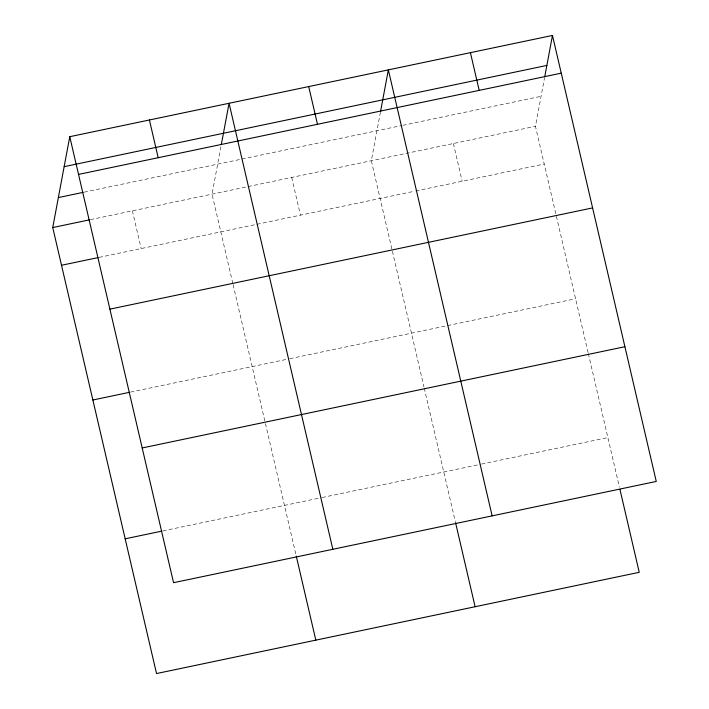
<?xml version="1.0" encoding="UTF-8"?>
<svg xmlns="http://www.w3.org/2000/svg" width="709" height="709" viewBox="0 0 709 709"><rect width="100%" height="100%" fill="white"/><g stroke="black" fill="none" stroke-linecap="round" stroke-linejoin="round"><path stroke-width="0.53" stroke-dasharray="3.54 2.66" d="M220.933 146.657L212.035 194.142L232.853 283.6M380.414 112.208L371.33 160.73L392.148 250.188M588.098 352.559L535.446 126.299L544.539 77.786M84.194 192.148L401.781 125.537M402.863 125.307L541.064 96.318M90.415 219.648L535.446 126.299M99.189 257.367L414.659 191.2M415.74 190.978L544.228 164.027M130.545 392.104L288.758 358.914M289.839 358.692L575.575 298.755M162.848 530.917L321.062 497.727M322.143 497.505L480.472 464.298M481.553 464.067L607.879 437.568M588.346 353.64L619.418 487.154M453.388 143.519L462.162 181.238M392.396 251.261L423.982 386.981M424.23 388.062L455.302 521.576M291.683 177.436L300.456 215.155M233.101 284.672L296.256 556.069M132.388 210.848L141.171 248.567"/><path stroke-width="1.06" d="M619.923 489.307L639.234 572.305L156.529 673.55L52.741 227.554L69.766 136.695L552.471 35.45L656.259 481.446L173.554 582.701L69.766 136.695M221.314 144.592L229.06 103.284L332.84 549.289M380.609 111.18L388.346 69.872L492.135 515.877M544.734 76.758L552.471 35.45M64.147 166.677L546.852 65.432M78.539 174.414L561.244 73.169M58.36 197.572L83.113 192.378M52.741 227.554L89.334 219.87M61.523 265.272L98.117 257.597M109.895 309.151L592.6 207.905M92.879 400L129.472 392.325M142.199 447.964L624.904 346.719M125.174 538.813L161.776 531.138M470.413 52.661L479.187 90.38M455.55 522.657L475.119 606.727M308.707 86.578L317.481 124.297M296.256 556.069L315.824 640.138M149.413 119.989L158.187 157.708"/></g></svg>
